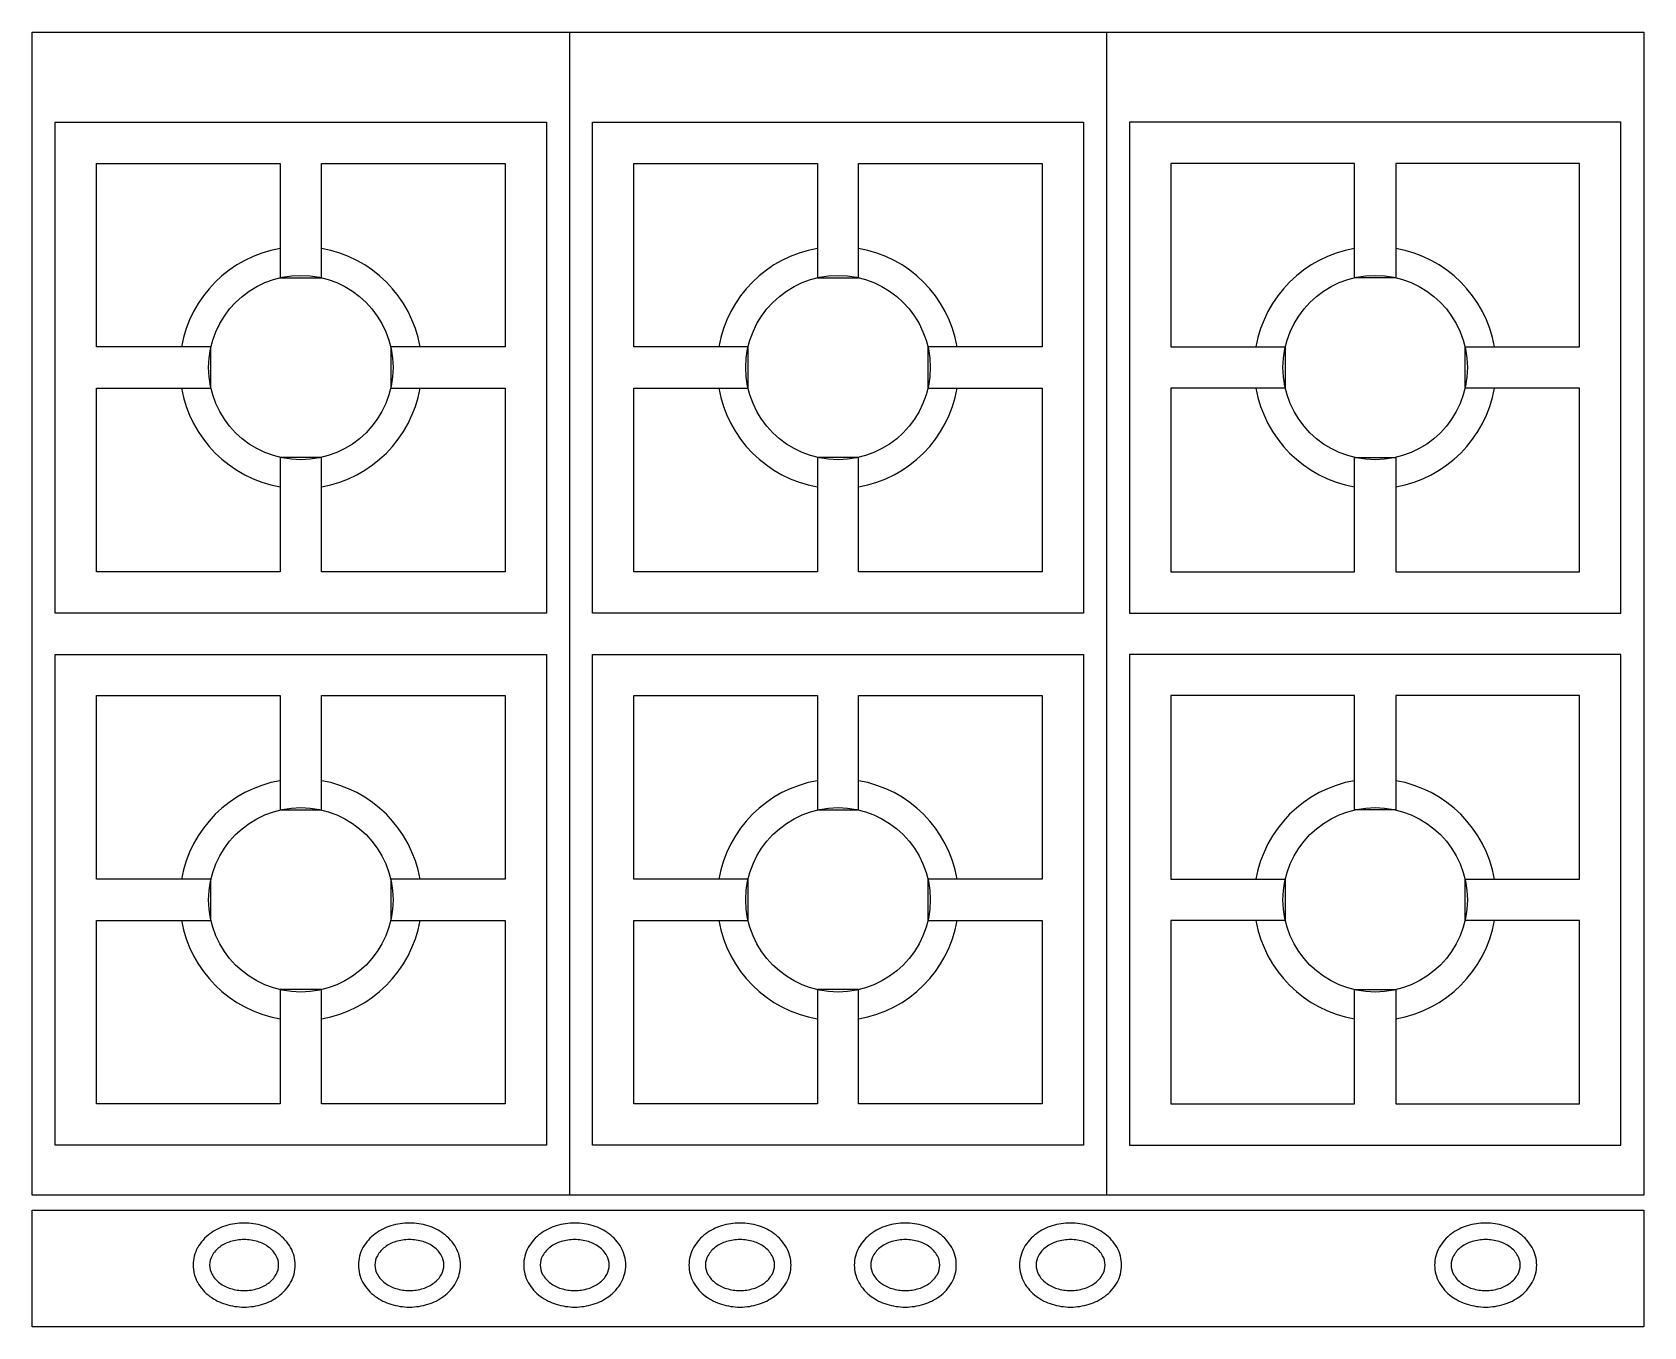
# Model space of a CAD drawing. Extents: x 8.831 to 9.611, y 26.035 to 26.661.
import ezdxf

# ---------------------------------------------------------------- set-up
doc = ezdxf.new("R2010")
doc.units = 0
doc.header["$MEASUREMENT"] = 0
doc.layers.add('A-PEÇAS', color=2, linetype='CONTINUOUS')
doc.layers.add('ESC50', color=1, linetype='CONTINUOUS')

msp = doc.modelspace()

# ---------------------------------------------------------------- linework, layer by layer
at = {"layer": 'A-PEÇAS'}
for p, q in [((8.83092, 26.66132), (9.61092, 26.66132)), ((8.83092, 26.09833), (8.83092, 26.66132)), ((9.09092, 26.66132), (9.09092, 26.09833)), ((9.35092, 26.66132), (9.35092, 26.09833)), ((9.61092, 26.66132), (9.61092, 26.09833)), ((8.84207, 26.61781), (9.07977, 26.61781)), ((8.84207, 26.38011), (8.84207, 26.61781)), ((9.07977, 26.61781), (9.07977, 26.38011)), ((9.10207, 26.38011), (9.10207, 26.61781)), ((9.10207, 26.61781), (9.33977, 26.61781)), ((9.33977, 26.61781), (9.33977, 26.38011)), ((9.36207, 26.61781), (9.36207, 26.38011)), ((9.59977, 26.61781), (9.36207, 26.61781)), ((9.59977, 26.38011), (9.59977, 26.61781)), ((9.07977, 26.38011), (8.84207, 26.38011)), ((9.33977, 26.38011), (9.10207, 26.38011)), ((9.36207, 26.38011), (9.59977, 26.38011)), ((8.84207, 26.36011), (9.07977, 26.36011)), ((8.84207, 26.12242), (8.84207, 26.36011)), ((9.07977, 26.36011), (9.07977, 26.12242)), ((9.10207, 26.36011), (9.33977, 26.36011)), ((9.10207, 26.12242), (9.10207, 26.36011)), ((9.33977, 26.36011), (9.33977, 26.12242)), ((9.36207, 26.36011), (9.36207, 26.12242)), ((9.59977, 26.36011), (9.36207, 26.36011)), ((9.59977, 26.12242), (9.59977, 26.36011)), ((9.07977, 26.12242), (8.84207, 26.12242)), ((9.33977, 26.12242), (9.10207, 26.12242)), ((9.36207, 26.12242), (9.59977, 26.12242)), ((9.61092, 26.09833), (8.83092, 26.09833)), ((8.83092, 26.09097), (9.61092, 26.09097)), ((8.83092, 26.03454), (8.83092, 26.09097)), ((9.61092, 26.09097), (9.61092, 26.03454)), ((9.61092, 26.03454), (8.83092, 26.03454))]:
    msp.add_line(p, q, dxfattribs=at)
at = {"layer": 'ESC50'}
for p, q in [((8.86207, 26.59781), (8.95092, 26.59781)), ((8.86207, 26.50896), (8.86207, 26.59781)), ((8.95092, 26.59781), (8.95092, 26.54247)), ((8.97092, 26.54247), (8.97092, 26.59781)), ((8.97092, 26.59781), (9.05977, 26.59781)), ((9.05977, 26.59781), (9.05977, 26.50896)), ((9.12207, 26.50896), (9.12207, 26.59781)), ((9.12207, 26.59781), (9.21092, 26.59781)), ((9.21092, 26.59781), (9.21092, 26.54247)), ((9.23092, 26.59781), (9.31977, 26.59781)), ((9.23092, 26.54247), (9.23092, 26.59781)), ((9.31977, 26.59781), (9.31977, 26.50896)), ((9.47092, 26.59781), (9.38207, 26.59781)), ((9.38207, 26.59781), (9.38207, 26.50896)), ((9.47092, 26.54247), (9.47092, 26.59781)), ((9.57977, 26.59781), (9.49092, 26.59781)), ((9.49092, 26.59781), (9.49092, 26.54247)), ((9.57977, 26.50896), (9.57977, 26.59781)), ((8.95092, 26.54247), (8.97092, 26.54247)), ((9.21092, 26.54247), (9.23092, 26.54247)), ((9.49092, 26.54247), (9.47092, 26.54247)), ((8.91741, 26.50896), (8.86207, 26.50896)), ((8.91741, 26.48896), (8.91741, 26.50896)), ((9.05977, 26.50896), (9.00442, 26.50896)), ((9.00442, 26.50896), (9.00442, 26.48896)), ((9.17741, 26.50896), (9.12207, 26.50896)), ((9.17741, 26.48896), (9.17741, 26.50896)), ((9.31977, 26.50896), (9.26442, 26.50896)), ((9.26442, 26.50896), (9.26442, 26.48896)), ((9.38207, 26.50896), (9.43741, 26.50896)), ((9.43741, 26.50896), (9.43741, 26.48896)), ((9.52442, 26.50896), (9.57977, 26.50896)), ((9.52442, 26.48896), (9.52442, 26.50896)), ((8.86207, 26.40011), (8.86207, 26.48896)), ((8.86207, 26.48896), (8.91741, 26.48896)), ((9.00442, 26.48896), (9.05977, 26.48896)), ((9.05977, 26.48896), (9.05977, 26.40011)), ((9.12207, 26.40011), (9.12207, 26.48896)), ((9.12207, 26.48896), (9.17741, 26.48896)), ((9.26442, 26.48896), (9.31977, 26.48896)), ((9.31977, 26.48896), (9.31977, 26.40011)), ((9.38207, 26.48896), (9.38207, 26.40011)), ((9.43741, 26.48896), (9.38207, 26.48896)), ((9.57977, 26.48896), (9.52442, 26.48896)), ((9.57977, 26.40011), (9.57977, 26.48896)), ((8.97092, 26.45545), (8.95092, 26.45545)), ((8.95092, 26.45545), (8.95092, 26.40011)), ((8.97092, 26.40011), (8.97092, 26.45545)), ((9.23092, 26.45545), (9.21092, 26.45545)), ((9.21092, 26.45545), (9.21092, 26.40011)), ((9.23092, 26.40011), (9.23092, 26.45545)), ((9.47092, 26.40011), (9.47092, 26.45545)), ((9.47092, 26.45545), (9.49092, 26.45545)), ((9.49092, 26.45545), (9.49092, 26.40011)), ((8.95092, 26.40011), (8.86207, 26.40011)), ((9.05977, 26.40011), (8.97092, 26.40011)), ((9.21092, 26.40011), (9.12207, 26.40011)), ((9.31977, 26.40011), (9.23092, 26.40011)), ((9.38207, 26.40011), (9.47092, 26.40011)), ((9.49092, 26.40011), (9.57977, 26.40011)), ((8.86207, 26.34011), (8.95092, 26.34011)), ((8.86207, 26.25126), (8.86207, 26.34011)), ((8.95092, 26.34011), (8.95092, 26.28477)), ((8.97092, 26.28477), (8.97092, 26.34011)), ((8.97092, 26.34011), (9.05977, 26.34011)), ((9.05977, 26.34011), (9.05977, 26.25126)), ((9.12207, 26.25126), (9.12207, 26.34011)), ((9.12207, 26.34011), (9.21092, 26.34011)), ((9.21092, 26.34011), (9.21092, 26.28477)), ((9.23092, 26.34011), (9.31977, 26.34011)), ((9.23092, 26.28477), (9.23092, 26.34011)), ((9.31977, 26.34011), (9.31977, 26.25126)), ((9.47092, 26.34011), (9.38207, 26.34011)), ((9.38207, 26.34011), (9.38207, 26.25126)), ((9.47092, 26.28477), (9.47092, 26.34011)), ((9.57977, 26.34011), (9.49092, 26.34011)), ((9.49092, 26.34011), (9.49092, 26.28477)), ((9.57977, 26.25126), (9.57977, 26.34011)), ((8.95092, 26.28477), (8.97092, 26.28477)), ((9.21092, 26.28477), (9.23092, 26.28477)), ((9.49092, 26.28477), (9.47092, 26.28477)), ((8.91741, 26.25126), (8.86207, 26.25126)), ((8.91741, 26.23126), (8.91741, 26.25126)), ((9.05977, 26.25126), (9.00442, 26.25126)), ((9.00442, 26.25126), (9.00442, 26.23126)), ((9.17741, 26.25126), (9.12207, 26.25126)), ((9.17741, 26.23126), (9.17741, 26.25126)), ((9.31977, 26.25126), (9.26442, 26.25126)), ((9.26442, 26.25126), (9.26442, 26.23126)), ((9.38207, 26.25126), (9.43741, 26.25126)), ((9.43741, 26.25126), (9.43741, 26.23126)), ((9.52442, 26.25126), (9.57977, 26.25126)), ((9.52442, 26.23126), (9.52442, 26.25126)), ((8.86207, 26.14242), (8.86207, 26.23126)), ((8.86207, 26.23126), (8.91741, 26.23126)), ((9.00442, 26.23126), (9.05977, 26.23126)), ((9.05977, 26.23126), (9.05977, 26.14242)), ((9.12207, 26.14242), (9.12207, 26.23126)), ((9.12207, 26.23126), (9.17741, 26.23126)), ((9.26442, 26.23126), (9.31977, 26.23126)), ((9.31977, 26.23126), (9.31977, 26.14242)), ((9.43741, 26.23126), (9.38207, 26.23126)), ((9.38207, 26.23126), (9.38207, 26.14242)), ((9.57977, 26.23126), (9.52442, 26.23126)), ((9.57977, 26.14242), (9.57977, 26.23126)), ((8.97092, 26.19776), (8.95092, 26.19776)), ((8.95092, 26.19776), (8.95092, 26.14242)), ((8.97092, 26.14242), (8.97092, 26.19776)), ((9.23092, 26.19776), (9.21092, 26.19776)), ((9.21092, 26.19776), (9.21092, 26.14242)), ((9.23092, 26.14242), (9.23092, 26.19776)), ((9.47092, 26.14242), (9.47092, 26.19776)), ((9.47092, 26.19776), (9.49092, 26.19776)), ((9.49092, 26.19776), (9.49092, 26.14242)), ((8.95092, 26.14242), (8.86207, 26.14242)), ((9.05977, 26.14242), (8.97092, 26.14242)), ((9.21092, 26.14242), (9.12207, 26.14242)), ((9.31977, 26.14242), (9.23092, 26.14242)), ((9.38207, 26.14242), (9.47092, 26.14242)), ((9.49092, 26.14242), (9.57977, 26.14242))]:
    msp.add_line(p, q, dxfattribs=at)
for centre in [(8.96092, 26.49896), (9.22092, 26.49896), (9.48092, 26.49896), (8.96092, 26.24126), (9.22092, 26.24126), (9.48092, 26.24126)]:
    msp.add_circle(centre, 0.04464, dxfattribs=at)
for centre, radius, start, end in [((8.96092, 26.49896), 0.05855, 99.83336, 170.16664), ((8.96092, 26.49896), 0.05855, 9.83336, 80.16664), ((9.22092, 26.49896), 0.05855, 99.83336, 170.16664), ((9.22092, 26.49896), 0.05855, 9.83336, 80.16664), ((9.48092, 26.49896), 0.05855, 99.83336, 170.16664), ((9.48092, 26.49896), 0.05855, 9.83336, 80.16664), ((8.96092, 26.49896), 0.05855, 189.83336, 260.16664), ((8.96092, 26.49896), 0.05855, 279.83336, 350.16664), ((9.22092, 26.49896), 0.05855, 189.83336, 260.16664), ((9.22092, 26.49896), 0.05855, 279.83336, 350.16664), ((9.48092, 26.49896), 0.05855, 189.83336, 260.16664), ((9.48092, 26.49896), 0.05855, 279.83336, 350.16664), ((8.96092, 26.24126), 0.05855, 99.83336, 170.16664), ((8.96092, 26.24126), 0.05855, 9.83336, 80.16664), ((9.22092, 26.24126), 0.05855, 99.83336, 170.16664), ((9.22092, 26.24126), 0.05855, 9.83336, 80.16664), ((9.48092, 26.24126), 0.05855, 99.83336, 170.16664), ((9.48092, 26.24126), 0.05855, 9.83336, 80.16664), ((8.96092, 26.24126), 0.05855, 189.83336, 260.16664), ((8.96092, 26.24126), 0.05855, 279.83336, 350.16664), ((9.22092, 26.24126), 0.05855, 189.83336, 260.16664), ((9.22092, 26.24126), 0.05855, 279.83336, 350.16664), ((9.48092, 26.24126), 0.05855, 189.83336, 260.16664), ((9.48092, 26.24126), 0.05855, 279.83336, 350.16664), ((8.93196, 26.05925), 0.02529, 107.02238, 126.46923), ((8.93349, 26.05425), 0.03051, 90, 107.02238), ((8.93349, 26.05425), 0.03051, 72.97762, 90), ((8.93502, 26.05925), 0.02529, 53.53077, 72.97762), ((9.01196, 26.05925), 0.02529, 107.02238, 126.46923), ((9.01349, 26.05425), 0.03051, 90, 107.02238), ((9.01349, 26.05425), 0.03051, 72.97762, 90), ((9.01502, 26.05925), 0.02529, 53.53077, 72.97762), ((9.09196, 26.05925), 0.02529, 107.02238, 126.46923), ((9.09349, 26.05425), 0.03051, 90, 107.02238), ((9.09349, 26.05425), 0.03051, 72.97762, 90), ((9.09502, 26.05925), 0.02529, 53.53077, 72.97762), ((9.17196, 26.05925), 0.02529, 107.02238, 126.46923), ((9.17349, 26.05425), 0.03051, 90, 107.02238), ((9.17349, 26.05425), 0.03051, 72.97762, 90), ((9.17502, 26.05925), 0.02529, 53.53077, 72.97762), ((9.25196, 26.05925), 0.02529, 107.02238, 126.46923), ((9.25349, 26.05425), 0.03051, 90, 107.02238), ((9.25349, 26.05425), 0.03051, 72.97762, 90), ((9.25502, 26.05925), 0.02529, 53.53077, 72.97762), ((9.33196, 26.05925), 0.02529, 107.02238, 126.46923), ((9.33349, 26.05425), 0.03051, 90, 107.02238), ((9.33349, 26.05425), 0.03051, 72.97762, 90), ((9.33502, 26.05925), 0.02529, 53.53077, 72.97762), ((9.53287, 26.05925), 0.02529, 107.02238, 126.46923), ((9.5344, 26.05425), 0.03051, 90, 107.02238), ((9.5344, 26.05425), 0.03051, 72.97762, 90), ((9.53593, 26.05925), 0.02529, 53.53077, 72.97762), ((8.92962, 26.06242), 0.02135, 126.46923, 150.73344), ((8.93196, 26.05925), 0.01729, 107.02238, 126.46923), ((8.93196, 26.05925), 0.01729, 107.02238, 126.46923), ((8.93349, 26.05425), 0.02251, 90, 107.02238), ((8.93349, 26.05425), 0.02251, 90, 107.02238), ((8.93349, 26.05425), 0.02251, 72.97762, 90), ((8.93349, 26.05425), 0.02251, 72.97762, 90), ((8.93502, 26.05925), 0.01729, 53.53077, 72.97762), ((8.93502, 26.05925), 0.01729, 53.53077, 72.97762), ((8.93736, 26.06242), 0.02135, 29.26656, 53.53077), ((9.00962, 26.06242), 0.02135, 126.46923, 150.73344), ((9.01196, 26.05925), 0.01729, 107.02238, 126.46923), ((9.01196, 26.05925), 0.01729, 107.02238, 126.46923), ((9.01349, 26.05425), 0.02251, 90, 107.02238), ((9.01349, 26.05425), 0.02251, 90, 107.02238), ((9.01349, 26.05425), 0.02251, 72.97762, 90), ((9.01349, 26.05425), 0.02251, 72.97762, 90), ((9.01502, 26.05925), 0.01729, 53.53077, 72.97762), ((9.01502, 26.05925), 0.01729, 53.53077, 72.97762), ((9.01736, 26.06242), 0.02135, 29.26656, 53.53077), ((9.08962, 26.06242), 0.02135, 126.46923, 150.73344), ((9.09196, 26.05925), 0.01729, 107.02238, 126.46923), ((9.09196, 26.05925), 0.01729, 107.02238, 126.46923), ((9.09196, 26.05925), 0.01729, 107.02238, 126.46923), ((9.09349, 26.05425), 0.02251, 90, 107.02238), ((9.09349, 26.05425), 0.02251, 90, 107.02238), ((9.09349, 26.05425), 0.02251, 90, 107.02238), ((9.09349, 26.05425), 0.02251, 72.97762, 90), ((9.09349, 26.05425), 0.02251, 72.97762, 90), ((9.09349, 26.05425), 0.02251, 72.97762, 90), ((9.09502, 26.05925), 0.01729, 53.53077, 72.97762), ((9.09502, 26.05925), 0.01729, 53.53077, 72.97762), ((9.09502, 26.05925), 0.01729, 53.53077, 72.97762), ((9.09736, 26.06242), 0.02135, 29.26656, 53.53077), ((9.16962, 26.06242), 0.02135, 126.46923, 150.73344), ((9.17196, 26.05925), 0.01729, 107.02238, 126.46923), ((9.17196, 26.05925), 0.01729, 107.02238, 126.46923), ((9.17349, 26.05425), 0.02251, 90, 107.02238), ((9.17349, 26.05425), 0.02251, 90, 107.02238), ((9.17349, 26.05425), 0.02251, 72.97762, 90), ((9.17349, 26.05425), 0.02251, 72.97762, 90), ((9.17502, 26.05925), 0.01729, 53.53077, 72.97762), ((9.17502, 26.05925), 0.01729, 53.53077, 72.97762), ((9.17736, 26.06242), 0.02135, 29.26656, 53.53077), ((9.24962, 26.06242), 0.02135, 126.46923, 150.73344), ((9.25196, 26.05925), 0.01729, 107.02238, 126.46923), ((9.25196, 26.05925), 0.01729, 107.02238, 126.46923), ((9.25349, 26.05425), 0.02251, 90, 107.02238), ((9.25349, 26.05425), 0.02251, 90, 107.02238), ((9.25349, 26.05425), 0.02251, 72.97762, 90), ((9.25349, 26.05425), 0.02251, 72.97762, 90), ((9.25502, 26.05925), 0.01729, 53.53077, 72.97762), ((9.25502, 26.05925), 0.01729, 53.53077, 72.97762), ((9.25736, 26.06242), 0.02135, 29.26656, 53.53077), ((9.32962, 26.06242), 0.02135, 126.46923, 150.73344), ((9.33196, 26.05925), 0.01729, 107.02238, 126.46923), ((9.33196, 26.05925), 0.01729, 107.02238, 126.46923), ((9.33349, 26.05425), 0.02251, 90, 107.02238), ((9.33349, 26.05425), 0.02251, 90, 107.02238), ((9.33349, 26.05425), 0.02251, 72.97762, 90), ((9.33349, 26.05425), 0.02251, 72.97762, 90), ((9.33502, 26.05925), 0.01729, 53.53077, 72.97762), ((9.33502, 26.05925), 0.01729, 53.53077, 72.97762), ((9.33736, 26.06242), 0.02135, 29.26656, 53.53077), ((9.53053, 26.06242), 0.02135, 126.46923, 150.73344), ((9.53287, 26.05925), 0.01729, 107.02238, 126.46923), ((9.53287, 26.05925), 0.01729, 107.02238, 126.46923), ((9.5344, 26.05425), 0.02251, 90, 107.02238), ((9.5344, 26.05425), 0.02251, 90, 107.02238), ((9.5344, 26.05425), 0.02251, 72.97762, 90), ((9.5344, 26.05425), 0.02251, 72.97762, 90), ((9.53593, 26.05925), 0.01729, 53.53077, 72.97762), ((9.53593, 26.05925), 0.01729, 53.53077, 72.97762), ((9.53827, 26.06242), 0.02135, 29.26656, 53.53077), ((8.92603, 26.06443), 0.01724, 150.73344, 180), ((8.92603, 26.06443), 0.00924, 150.73344, 180), ((8.92603, 26.06443), 0.00924, 150.73344, 180), ((8.92962, 26.06242), 0.01335, 126.46923, 150.73344), ((8.92962, 26.06242), 0.01335, 126.46923, 150.73344), ((8.93736, 26.06242), 0.01335, 29.26656, 53.53077), ((8.93736, 26.06242), 0.01335, 29.26656, 53.53077), ((8.94095, 26.06443), 0.00924, 0, 29.26656), ((8.94095, 26.06443), 0.00924, 360, 29.26656), ((8.94095, 26.06443), 0.01724, 360, 29.26656), ((9.00603, 26.06443), 0.01724, 150.73344, 180), ((9.00603, 26.06443), 0.00924, 150.73344, 180), ((9.00603, 26.06443), 0.00924, 150.73344, 180), ((9.00962, 26.06242), 0.01335, 126.46923, 150.73344), ((9.00962, 26.06242), 0.01335, 126.46923, 150.73344), ((9.01736, 26.06242), 0.01335, 29.26656, 53.53077), ((9.01736, 26.06242), 0.01335, 29.26656, 53.53077), ((9.02095, 26.06443), 0.00924, 360, 29.26656), ((9.02095, 26.06443), 0.00924, 0, 29.26656), ((9.02095, 26.06443), 0.01724, 360, 29.26656), ((9.08603, 26.06443), 0.01724, 150.73344, 180), ((9.08603, 26.06443), 0.00924, 150.73344, 180), ((9.08603, 26.06443), 0.00924, 150.73344, 180), ((9.08603, 26.06443), 0.00924, 150.73344, 180), ((9.08962, 26.06242), 0.01335, 126.46923, 150.73344), ((9.08962, 26.06242), 0.01335, 126.46923, 150.73344), ((9.08962, 26.06242), 0.01335, 126.46923, 150.73344), ((9.09736, 26.06242), 0.01335, 29.26656, 53.53077), ((9.09736, 26.06242), 0.01335, 29.26656, 53.53077), ((9.09736, 26.06242), 0.01335, 29.26656, 53.53077), ((9.10095, 26.06443), 0.00924, 0, 29.26656), ((9.10095, 26.06443), 0.00924, 0, 29.26656), ((9.10095, 26.06443), 0.00924, 360, 29.26656), ((9.10095, 26.06443), 0.01724, 0, 29.26656), ((9.16603, 26.06443), 0.01724, 150.73344, 180), ((9.16603, 26.06443), 0.00924, 150.73344, 180), ((9.16603, 26.06443), 0.00924, 150.73344, 180), ((9.16962, 26.06242), 0.01335, 126.46923, 150.73344), ((9.16962, 26.06242), 0.01335, 126.46923, 150.73344), ((9.17736, 26.06242), 0.01335, 29.26656, 53.53077), ((9.17736, 26.06242), 0.01335, 29.26656, 53.53077), ((9.18095, 26.06443), 0.00924, 0, 29.26656), ((9.18095, 26.06443), 0.00924, 0, 29.26656), ((9.18095, 26.06443), 0.01724, 0, 29.26656), ((9.24603, 26.06443), 0.01724, 150.73344, 180), ((9.24603, 26.06443), 0.00924, 150.73344, 180), ((9.24603, 26.06443), 0.00924, 150.73344, 180), ((9.24962, 26.06242), 0.01335, 126.46923, 150.73344), ((9.24962, 26.06242), 0.01335, 126.46923, 150.73344), ((9.25736, 26.06242), 0.01335, 29.26656, 53.53077), ((9.25736, 26.06242), 0.01335, 29.26656, 53.53077), ((9.26095, 26.06443), 0.00924, 0, 29.26656), ((9.26095, 26.06443), 0.00924, 0, 29.26656), ((9.26095, 26.06443), 0.01724, 0, 29.26656), ((9.32603, 26.06443), 0.01724, 150.73344, 180), ((9.32603, 26.06443), 0.00924, 150.73344, 180), ((9.32603, 26.06443), 0.00924, 150.73344, 180), ((9.32962, 26.06242), 0.01335, 126.46923, 150.73344), ((9.32962, 26.06242), 0.01335, 126.46923, 150.73344), ((9.33736, 26.06242), 0.01335, 29.26656, 53.53077), ((9.33736, 26.06242), 0.01335, 29.26656, 53.53077), ((9.34095, 26.06443), 0.00924, 0, 29.26656), ((9.34095, 26.06443), 0.00924, 360, 29.26656), ((9.34095, 26.06443), 0.01724, 360, 29.26656), ((9.52694, 26.06443), 0.01724, 150.73344, 180), ((9.52694, 26.06443), 0.00924, 150.73344, 180), ((9.52694, 26.06443), 0.00924, 150.73344, 180), ((9.53053, 26.06242), 0.01335, 126.46923, 150.73344), ((9.53053, 26.06242), 0.01335, 126.46923, 150.73344), ((9.53827, 26.06242), 0.01335, 29.26656, 53.53077), ((9.53827, 26.06242), 0.01335, 29.26656, 53.53077), ((9.54186, 26.06443), 0.00924, 0, 29.26656), ((9.54186, 26.06443), 0.00924, 0, 29.26656), ((9.54186, 26.06443), 0.01724, 360, 29.26656), ((8.92603, 26.06443), 0.01724, 180, 209.26656), ((8.92603, 26.06443), 0.00924, 180, 209.26656), ((8.92603, 26.06443), 0.00924, 180, 209.26656), ((8.92962, 26.06643), 0.01335, 209.26656, 233.53077), ((8.92962, 26.06643), 0.01335, 209.26656, 233.53077), ((8.93736, 26.06643), 0.01335, 306.46923, 330.73344), ((8.93736, 26.06643), 0.01335, 306.46923, 330.73344), ((8.94095, 26.06443), 0.00924, 330.73344, 360), ((8.94095, 26.06443), 0.00924, 330.73344, 0), ((8.94095, 26.06443), 0.01724, 330.73344, 0), ((9.00603, 26.06443), 0.01724, 180, 209.26656), ((9.00603, 26.06443), 0.00924, 180, 209.26656), ((9.00603, 26.06443), 0.00924, 180, 209.26656), ((9.00962, 26.06643), 0.01335, 209.26656, 233.53077), ((9.00962, 26.06643), 0.01335, 209.26656, 233.53077), ((9.01736, 26.06643), 0.01335, 306.46923, 330.73344), ((9.01736, 26.06643), 0.01335, 306.46923, 330.73344), ((9.02095, 26.06443), 0.00924, 330.73344, 0), ((9.02095, 26.06443), 0.00924, 330.73344, 360), ((9.02095, 26.06443), 0.01724, 330.73344, 0), ((9.08603, 26.06443), 0.01724, 180, 209.26656), ((9.08603, 26.06443), 0.00924, 180, 209.26656), ((9.08603, 26.06443), 0.00924, 180, 209.26656), ((9.08603, 26.06443), 0.00924, 180, 209.26656), ((9.08962, 26.06643), 0.01335, 209.26656, 233.53077), ((9.08962, 26.06643), 0.01335, 209.26656, 233.53077), ((9.08962, 26.06643), 0.01335, 209.26656, 233.53077), ((9.09736, 26.06643), 0.01335, 306.46923, 330.73344), ((9.09736, 26.06643), 0.01335, 306.46923, 330.73344), ((9.09736, 26.06643), 0.01335, 306.46923, 330.73344), ((9.10095, 26.06443), 0.00924, 330.73344, 360), ((9.10095, 26.06443), 0.00924, 330.73344, 360), ((9.10095, 26.06443), 0.00924, 330.73344, 0), ((9.10095, 26.06443), 0.01724, 330.73344, 360), ((9.16603, 26.06443), 0.01724, 180, 209.26656), ((9.16603, 26.06443), 0.00924, 180, 209.26656), ((9.16603, 26.06443), 0.00924, 180, 209.26656), ((9.16962, 26.06643), 0.01335, 209.26656, 233.53077), ((9.16962, 26.06643), 0.01335, 209.26656, 233.53077), ((9.17736, 26.06643), 0.01335, 306.46923, 330.73344), ((9.17736, 26.06643), 0.01335, 306.46923, 330.73344), ((9.18095, 26.06443), 0.00924, 330.73344, 360), ((9.18095, 26.06443), 0.00924, 330.73344, 360), ((9.18095, 26.06443), 0.01724, 330.73344, 0), ((9.24603, 26.06443), 0.01724, 180, 209.26656), ((9.24603, 26.06443), 0.00924, 180, 209.26656), ((9.24603, 26.06443), 0.00924, 180, 209.26656), ((9.24962, 26.06643), 0.01335, 209.26656, 233.53077), ((9.24962, 26.06643), 0.01335, 209.26656, 233.53077), ((9.25736, 26.06643), 0.01335, 306.46923, 330.73344), ((9.25736, 26.06643), 0.01335, 306.46923, 330.73344), ((9.26095, 26.06443), 0.00924, 330.73344, 360), ((9.26095, 26.06443), 0.00924, 330.73344, 360), ((9.26095, 26.06443), 0.01724, 330.73344, 0), ((9.32603, 26.06443), 0.01724, 180, 209.26656), ((9.32603, 26.06443), 0.00924, 180, 209.26656), ((9.32603, 26.06443), 0.00924, 180, 209.26656), ((9.32962, 26.06643), 0.01335, 209.26656, 233.53077), ((9.32962, 26.06643), 0.01335, 209.26656, 233.53077), ((9.33736, 26.06643), 0.01335, 306.46923, 330.73344), ((9.33736, 26.06643), 0.01335, 306.46923, 330.73344), ((9.34095, 26.06443), 0.00924, 330.73344, 360), ((9.34095, 26.06443), 0.00924, 330.73344, 0), ((9.34095, 26.06443), 0.01724, 330.73344, 0), ((9.52694, 26.06443), 0.01724, 180, 209.26656), ((9.52694, 26.06443), 0.00924, 180, 209.26656), ((9.52694, 26.06443), 0.00924, 180, 209.26656), ((9.53053, 26.06643), 0.01335, 209.26656, 233.53077), ((9.53053, 26.06643), 0.01335, 209.26656, 233.53077), ((9.53827, 26.06643), 0.01335, 306.46923, 330.73344), ((9.53827, 26.06643), 0.01335, 306.46923, 330.73344), ((9.54186, 26.06443), 0.00924, 330.73344, 0), ((9.54186, 26.06443), 0.00924, 330.73344, 360), ((9.54186, 26.06443), 0.01724, 330.73344, 0), ((8.92962, 26.06643), 0.02135, 209.26656, 233.53077), ((8.93196, 26.0696), 0.01729, 233.53077, 252.97762), ((8.93196, 26.0696), 0.01729, 233.53077, 252.97762), ((8.93349, 26.0746), 0.02251, 252.97762, 270), ((8.93349, 26.0746), 0.02251, 252.97762, 270), ((8.93349, 26.0746), 0.02251, 270, 287.02238), ((8.93349, 26.0746), 0.02251, 270, 287.02238), ((8.93502, 26.0696), 0.01729, 287.02238, 306.46923), ((8.93502, 26.0696), 0.01729, 287.02238, 306.46923), ((8.93736, 26.06643), 0.02135, 306.46923, 330.73344), ((9.00962, 26.06643), 0.02135, 209.26656, 233.53077), ((9.01196, 26.0696), 0.01729, 233.53077, 252.97762), ((9.01196, 26.0696), 0.01729, 233.53077, 252.97762), ((9.01349, 26.0746), 0.02251, 252.97762, 270), ((9.01349, 26.0746), 0.02251, 252.97762, 270), ((9.01349, 26.0746), 0.02251, 270, 287.02238), ((9.01349, 26.0746), 0.02251, 270, 287.02238), ((9.01502, 26.0696), 0.01729, 287.02238, 306.46923), ((9.01502, 26.0696), 0.01729, 287.02238, 306.46923), ((9.01736, 26.06643), 0.02135, 306.46923, 330.73344), ((9.08962, 26.06643), 0.02135, 209.26656, 233.53077), ((9.09196, 26.0696), 0.01729, 233.53077, 252.97762), ((9.09196, 26.0696), 0.01729, 233.53077, 252.97762), ((9.09196, 26.0696), 0.01729, 233.53077, 252.97762), ((9.09349, 26.0746), 0.02251, 252.97762, 270), ((9.09349, 26.0746), 0.02251, 252.97762, 270), ((9.09349, 26.0746), 0.02251, 252.97762, 270), ((9.09349, 26.0746), 0.02251, 270, 287.02238), ((9.09349, 26.0746), 0.02251, 270, 287.02238), ((9.09349, 26.0746), 0.02251, 270, 287.02238), ((9.09502, 26.0696), 0.01729, 287.02238, 306.46923), ((9.09502, 26.0696), 0.01729, 287.02238, 306.46923), ((9.09502, 26.0696), 0.01729, 287.02238, 306.46923), ((9.09736, 26.06643), 0.02135, 306.46923, 330.73344), ((9.16962, 26.06643), 0.02135, 209.26656, 233.53077), ((9.17196, 26.0696), 0.01729, 233.53077, 252.97762), ((9.17196, 26.0696), 0.01729, 233.53077, 252.97762), ((9.17349, 26.0746), 0.02251, 252.97762, 270), ((9.17349, 26.0746), 0.02251, 252.97762, 270), ((9.17349, 26.0746), 0.02251, 270, 287.02238), ((9.17349, 26.0746), 0.02251, 270, 287.02238), ((9.17502, 26.0696), 0.01729, 287.02238, 306.46923), ((9.17502, 26.0696), 0.01729, 287.02238, 306.46923), ((9.17736, 26.06643), 0.02135, 306.46923, 330.73344), ((9.24962, 26.06643), 0.02135, 209.26656, 233.53077), ((9.25196, 26.0696), 0.01729, 233.53077, 252.97762), ((9.25196, 26.0696), 0.01729, 233.53077, 252.97762), ((9.25349, 26.0746), 0.02251, 252.97762, 270), ((9.25349, 26.0746), 0.02251, 252.97762, 270), ((9.25349, 26.0746), 0.02251, 270, 287.02238), ((9.25349, 26.0746), 0.02251, 270, 287.02238), ((9.25502, 26.0696), 0.01729, 287.02238, 306.46923), ((9.25502, 26.0696), 0.01729, 287.02238, 306.46923), ((9.25736, 26.06643), 0.02135, 306.46923, 330.73344), ((9.32962, 26.06643), 0.02135, 209.26656, 233.53077), ((9.33196, 26.0696), 0.01729, 233.53077, 252.97762), ((9.33196, 26.0696), 0.01729, 233.53077, 252.97762), ((9.33349, 26.0746), 0.02251, 252.97762, 270), ((9.33349, 26.0746), 0.02251, 252.97762, 270), ((9.33349, 26.0746), 0.02251, 270, 287.02238), ((9.33349, 26.0746), 0.02251, 270, 287.02238), ((9.33502, 26.0696), 0.01729, 287.02238, 306.46923), ((9.33502, 26.0696), 0.01729, 287.02238, 306.46923), ((9.33736, 26.06643), 0.02135, 306.46923, 330.73344), ((9.53053, 26.06643), 0.02135, 209.26656, 233.53077), ((9.53287, 26.0696), 0.01729, 233.53077, 252.97762), ((9.53287, 26.0696), 0.01729, 233.53077, 252.97762), ((9.5344, 26.0746), 0.02251, 252.97762, 270), ((9.5344, 26.0746), 0.02251, 252.97762, 270), ((9.5344, 26.0746), 0.02251, 270, 287.02238), ((9.5344, 26.0746), 0.02251, 270, 287.02238), ((9.53593, 26.0696), 0.01729, 287.02238, 306.46923), ((9.53593, 26.0696), 0.01729, 287.02238, 306.46923), ((9.53827, 26.06643), 0.02135, 306.46923, 330.73344), ((8.93196, 26.0696), 0.02529, 233.53077, 252.97762), ((8.93349, 26.0746), 0.03051, 252.97762, 270), ((8.93349, 26.0746), 0.03051, 270, 287.02238), ((8.93502, 26.0696), 0.02529, 287.02238, 306.46923), ((9.01196, 26.0696), 0.02529, 233.53077, 252.97762), ((9.01349, 26.0746), 0.03051, 252.97762, 270), ((9.01349, 26.0746), 0.03051, 270, 287.02238), ((9.01502, 26.0696), 0.02529, 287.02238, 306.46923), ((9.09196, 26.0696), 0.02529, 233.53077, 252.97762), ((9.09349, 26.0746), 0.03051, 252.97762, 270), ((9.09349, 26.0746), 0.03051, 270, 287.02238), ((9.09502, 26.0696), 0.02529, 287.02238, 306.46923), ((9.17196, 26.0696), 0.02529, 233.53077, 252.97762), ((9.17349, 26.0746), 0.03051, 252.97762, 270), ((9.17349, 26.0746), 0.03051, 270, 287.02238), ((9.17502, 26.0696), 0.02529, 287.02238, 306.46923), ((9.25196, 26.0696), 0.02529, 233.53077, 252.97762), ((9.25349, 26.0746), 0.03051, 252.97762, 270), ((9.25349, 26.0746), 0.03051, 270, 287.02238), ((9.25502, 26.0696), 0.02529, 287.02238, 306.46923), ((9.33196, 26.0696), 0.02529, 233.53077, 252.97762), ((9.33349, 26.0746), 0.03051, 252.97762, 270), ((9.33349, 26.0746), 0.03051, 270, 287.02238), ((9.33502, 26.0696), 0.02529, 287.02238, 306.46923), ((9.53287, 26.0696), 0.02529, 233.53077, 252.97762), ((9.5344, 26.0746), 0.03051, 252.97762, 270), ((9.5344, 26.0746), 0.03051, 270, 287.02238), ((9.53593, 26.0696), 0.02529, 287.02238, 306.46923)]:
    msp.add_arc(centre, radius, start, end, dxfattribs=at)

doc.saveas('drawing.dxf')
